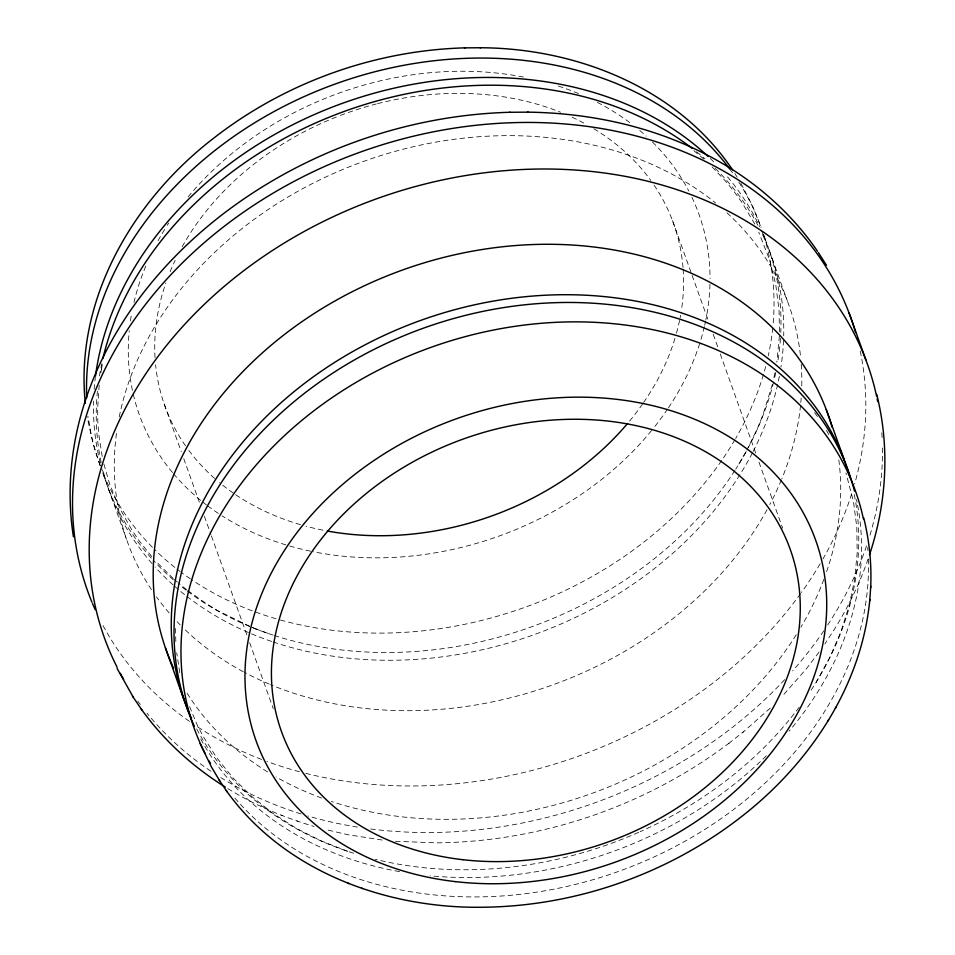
<?xml version="1.0" encoding="UTF-8"?>
<svg xmlns="http://www.w3.org/2000/svg" width="955" height="955" viewBox="0 0 955 955"><rect width="100%" height="100%" fill="white"/><g stroke="black" fill="none" stroke-linecap="round" stroke-linejoin="round"><path stroke-width="0.72" stroke-dasharray="4.78 3.58" d="M779.447 331.648L779.041 310.124L775.723 284.423L769.563 259.748L758.724 232.125M779.387 336.029L776.833 362.22M99.165 385.092L97.637 408.274L97.816 421.394L98.747 434.394L102.507 458.209M100.872 372.844L101.481 368.857M774.923 372.844L773.574 379.159M101.421 369.179L103.068 361.205M772.32 384.471L763.081 414.53L757.816 427.601L746.846 450.115M868.059 558.926C860.097 582.586 849.031 605.124 836.162 626.492L824.822 643.968M745.521 452.682L738.394 464.954L738.848 464.178M816.644 681.428L816.179 682.204L829.943 657.136L840.866 631.78L849.162 605.709L854.606 579.47L857.184 552.957L856.814 527.375L853.495 501.673L845.939 472.94M819.068 652.122L806.008 669.264L782.814 695.55M770.255 708.109L742.859 732.342M395.454 841.271L436.471 842.847C541.091 841.833 644.983 806.318 728.617 743.527L729.071 743.169M728.617 743.527L743.348 731.948M382.179 840.042L347.513 834.634L325.106 829.406M227.851 788.615C254.627 805.208 283.933 817.456 314.076 826.445M346.629 850.953L347.477 851.251L320.808 840.758L296.169 828.224L273.082 813.469L252.084 796.768L233.116 778.038L216.821 757.876L203.081 736.245L197.136 724.797L188.469 703.99M255.534 628.808L269.68 633.989M281.14 815.164L282.179 815.546M296.921 820.966L297.912 821.336M255.964 628.951L251.01 626.862M249.673 626.301L218.385 610.985L206.435 603.763L187.657 590.476M186.559 589.653L178.43 583.004M693.819 150.615L703.859 159.139M174.288 579.53L177.391 582.132M173.201 578.515L155.534 561.027M712.108 166.874L726.039 181.641L734.3 191.848L741.916 202.424L754.987 224.401M151.726 556.586L139.203 540.888L131.909 530.12L119.471 507.845L109.658 484.078L103.808 463.784M814.615 412.62L818.841 418.505M734.837 173.488L737.176 177.164M740.925 183.36L752.301 205.421L761.075 227.529M826.469 430.371L829.967 436.638M763.546 234.453L766.531 242.773M769.312 250.532L787.362 300.968M672.475 220.533L691.587 273.918M692.089 275.315L708.694 321.68M713.218 334.322L718.244 348.36M720.261 353.983L755.966 453.721M758.986 462.148L782.623 528.163M164.141 403.87L181.247 451.631M183.754 458.651L199.356 502.199M204.382 516.249L210.924 534.502M211.425 535.91L247.13 635.648M249.649 642.667L273.285 708.682M100.239 465.861L92.898 443.239L86.989 416.165M102.722 472.785L105.695 481.105M108.476 488.865L126.538 539.3M179.779 672.63L176.699 652.754M175.827 641.521L175.481 628.438M856.468 499.537A351.273 278.311 -19.7 0 1 857.065 502.366M857.614 505.195A351.273 278.311 -19.7 0 1 789.14 731.124M766.34 755.787A351.273 278.311 -19.7 0 1 430.072 875.795M399.548 871.629A351.273 278.311 -19.7 0 1 199.404 736.508M867.677 547.597A351.273 278.311 -19.7 0 1 867.904 550.498M868.37 559.26A351.273 278.311 -19.7 0 1 625.477 868.871A351.273 278.311 -19.7 0 1 234.882 798.058M691.898 197.267A297.232 235.491 -19.7 0 1 710.031 278.645M709.959 284.256A297.232 235.491 -19.7 0 1 705.912 319.555M705.614 320.976A297.232 235.491 -19.7 0 1 704.695 325.213M704.36 326.634A297.232 235.491 -19.7 0 1 700.564 340.744M699.681 343.549A297.232 235.491 -19.7 0 1 668.404 407.857M667.617 409.015A297.232 235.491 -19.7 0 1 654.271 427.219M651.585 430.55A297.232 235.491 -19.7 0 1 313.359 551.751M310.566 551.178A297.232 235.491 -19.7 0 1 288.637 545.699M285.951 544.899A297.232 235.491 -19.7 0 1 222.038 515.819M218.337 513.396A297.232 235.491 -19.7 0 1 207.593 505.792M206.435 504.909A297.232 235.491 -19.7 0 1 203.009 502.235M200.765 500.432A297.232 235.491 -19.7 0 1 173.392 473.585M172.497 472.51A297.232 235.491 -19.7 0 1 133.008 393.03M132.411 390.344A297.232 235.491 -19.7 0 1 129.247 330.752M130.453 320.856A297.232 235.491 -19.7 0 1 131.599 313.777M133.951 302.46A297.232 235.491 -19.7 0 1 146.211 265.06M158.041 240.732A297.232 235.491 -19.7 0 1 166.492 226.49M167.244 225.32A297.232 235.491 -19.7 0 1 168.76 222.981M188.087 196.885A297.232 235.491 -19.7 0 1 525.656 77.474M558.341 86.069A297.232 235.491 -19.7 0 1 578.981 93.769M597.329 102.352A297.232 235.491 -19.7 0 1 630.718 123.302M639.778 130.501A297.232 235.491 -19.7 0 1 646.26 136.171M652.468 142.044A297.232 235.491 -19.7 0 1 688.841 191.107M763.809 235.61A351.273 278.311 -19.7 0 1 773.037 324.951M772.762 327.768A351.273 278.311 -19.7 0 1 768.25 355.857M765.671 366.541A351.273 278.311 -19.7 0 1 763.833 373.214M763.439 374.539A351.273 278.311 -19.7 0 1 735.66 438.464M734.92 439.73A351.273 278.311 -19.7 0 1 722.386 459.462M721.622 460.585A351.273 278.311 -19.7 0 1 278.621 619.509M276.019 618.756A351.273 278.311 -19.7 0 1 191.489 579.625M190.343 578.849A351.273 278.311 -19.7 0 1 181.343 572.427M180.244 571.603A351.273 278.311 -19.7 0 1 176.973 569.096M174.825 567.401A351.273 278.311 -19.7 0 1 154.543 549.435M152.442 547.334A351.273 278.311 -19.7 0 1 103.343 473.811M100.203 465.765A351.273 278.311 -19.7 0 1 88.302 416.786M729.727 168.975A351.273 278.311 -19.7 0 1 733.154 173.715M738.836 182.166A351.273 278.311 -19.7 0 1 761.075 227.421M761.589 230.788A351.273 278.311 -19.7 0 1 780.772 332.495M780.45 338.416A351.273 278.311 -19.7 0 1 777.525 363.21M775.758 372.581A351.273 278.311 -19.7 0 1 773.956 380.603M773.634 381.94A351.273 278.311 -19.7 0 1 748.266 447.668M746.201 451.512A351.273 278.311 -19.7 0 1 735.732 469.18M734.932 470.421A351.273 278.311 -19.7 0 1 274.443 635.553M273.035 635.087A351.273 278.311 -19.7 0 1 251.022 627.005M249.673 626.456A351.273 278.311 -19.7 0 1 187.192 591.002M186.094 590.166A351.273 278.311 -19.7 0 1 181.772 586.8M173.38 579.84A351.273 278.311 -19.7 0 1 153.242 560.275M151.248 558.078A351.273 278.311 -19.7 0 1 101.827 468.738M100.335 463.163A351.273 278.311 -19.7 0 1 93.542 401.148M94.139 389.318A351.273 278.311 -19.7 0 1 95.333 377.452M710.257 158.518A351.273 278.311 -19.7 0 1 715.57 163.759M727.543 176.89A351.273 278.311 -19.7 0 1 759.774 226.86M762.556 234.62A351.273 278.311 -19.7 0 1 783.697 335.838M783.542 340.255A351.273 278.311 -19.7 0 1 780.951 366.959M779.34 376.318A351.273 278.311 -19.7 0 1 777.967 383.015M777.668 384.352A351.273 278.311 -19.7 0 1 753.065 451.584M752.397 452.861A351.273 278.311 -19.7 0 1 273.011 641.927M271.614 641.45A351.273 278.311 -19.7 0 1 249.78 633.093M248.455 632.52A351.273 278.311 -19.7 0 1 186.703 596.254M184.542 594.559A351.273 278.311 -19.7 0 1 174.12 585.809M173.106 584.914A351.273 278.311 -19.7 0 1 155.02 566.936M152.072 563.629A351.273 278.311 -19.7 0 1 102.77 469.526M101.158 462.495A351.273 278.311 -19.7 0 1 97.446 391.144M99.463 375.84A351.273 278.311 -19.7 0 1 101.731 363.807M696.505 151.773A351.273 278.311 -19.7 0 1 704.85 158.769M715.188 168.355A351.273 278.311 -19.7 0 1 758.043 225.583M726.946 212.822A351.273 278.311 -19.7 0 1 800.744 358.471M801.233 364.285A351.273 278.311 -19.7 0 1 801.746 386.262M801.185 398.092A351.273 278.311 -19.7 0 1 800.815 402.544M800.541 405.362A351.273 278.311 -19.7 0 1 781.906 478.598M781.369 479.911A351.273 278.311 -19.7 0 1 769.79 504.586M767.032 509.707A351.273 278.311 -19.7 0 1 270.516 684.651M269.179 684.09A351.273 278.311 -19.7 0 1 244.552 672.404M243.298 671.735A351.273 278.311 -19.7 0 1 184.255 628.915M180.22 624.928A351.273 278.311 -19.7 0 1 177.117 621.717M169.166 612.955A351.273 278.311 -19.7 0 1 156.441 596.827M151.463 589.629A351.273 278.311 -19.7 0 1 116.701 431.636M119.232 416.917A351.273 278.311 -19.7 0 1 364.046 161.228A351.273 278.311 -19.7 0 1 715.629 203.069M860.216 351.022A405.314 321.131 -19.7 0 1 854.641 483.994M851.705 493.771A405.314 321.131 -19.7 0 1 822.947 558.95M820.118 563.82A405.314 321.131 -19.7 0 1 801.424 592.458M800.577 593.628A405.314 321.131 -19.7 0 1 305.051 773.192M299.476 771.736A405.314 321.131 -19.7 0 1 266.887 761.433M261.61 759.452A405.314 321.131 -19.7 0 1 195.465 725.478M189.46 721.383A405.314 321.131 -19.7 0 1 101.731 623.126M881.811 432.818A405.314 321.131 -19.7 0 1 882.205 439.694M882.456 447.99A405.314 321.131 -19.7 0 1 869.241 537.534M866.543 545.89A405.314 321.131 -19.7 0 1 827.03 626.026M823.843 630.766A405.314 321.131 -19.7 0 1 792.65 670.888M784.7 679.638A405.314 321.131 -19.7 0 1 370.636 828.976M357.457 827.078A405.314 321.131 -19.7 0 1 307.844 815.976M301.004 813.911A405.314 321.131 -19.7 0 1 220.76 777.573M210.924 771.222A405.314 321.131 -19.7 0 1 147.046 713.218M140.266 704.48A405.314 321.131 -19.7 0 1 137.818 701.137M838.824 459.88A351.273 278.311 -19.7 0 1 826.278 572.714M823.89 579.327A351.273 278.311 -19.7 0 1 800.863 627.22M796.255 634.753A351.273 278.311 -19.7 0 1 331.361 801.448M321.632 798.058A351.273 278.311 -19.7 0 1 276.007 776.928M267.543 771.903A351.273 278.311 -19.7 0 1 186.452 692.148M854.283 494.606A351.273 278.311 -19.7 0 1 810.294 691.408M799.192 707.189A351.273 278.311 -19.7 0 1 640.089 831.698M638.728 832.306A351.273 278.311 -19.7 0 1 375.208 859.297M353.648 853.257A351.273 278.311 -19.7 0 1 195.954 727.471M654.056 185.103A270.205 214.087 -19.7 0 1 683.028 267.806M683.135 269.238A270.205 214.087 -19.7 0 1 681.428 310.1M680.569 315.245A270.205 214.087 -19.7 0 1 680.091 317.812M679.578 320.391A270.205 214.087 -19.7 0 1 676.462 333.235M674.982 338.357A270.205 214.087 -19.7 0 1 643.419 402.795M642.596 403.965A270.205 214.087 -19.7 0 1 628.486 422.385M322.981 530.192A270.205 214.087 -19.7 0 1 306.03 526.229M300.503 524.677A270.205 214.087 -19.7 0 1 234.381 493.831M233.283 493.067A270.205 214.087 -19.7 0 1 219.602 482.693M214.636 478.443A270.205 214.087 -19.7 0 1 188.851 450.45M185.485 445.77A270.205 214.087 -19.7 0 1 155.605 364.87M155.032 357.683A270.205 214.087 -19.7 0 1 165.824 283.074M170.145 271.662A270.205 214.087 -19.7 0 1 175.147 260.357M182.154 246.76A270.205 214.087 -19.7 0 1 339.049 115.949M340.362 115.448A270.205 214.087 -19.7 0 1 376.258 103.976M377.607 103.629A270.205 214.087 -19.7 0 1 560.573 112.248M572.069 117.202A270.205 214.087 -19.7 0 1 584.353 123.35M593.783 128.722A270.205 214.087 -19.7 0 1 650.749 180.376"/><path stroke-width="1.43" d="M870.662 587.671C871.784 564.274 869.36 540.745 863.774 518.004M226.24 790.537C283.528 871.139 385.725 908.575 482.096 907.25L482.717 907.238C578.432 906.307 673.49 872.046 747.753 811.654L748.254 811.261C812.586 758.891 861.971 683.386 869.826 599.501M869.73 600.934L870.757 586.215M869.492 554.783C886.694 503.369 889.965 447.083 876.726 394.367M835.386 708.24L835.947 707.285M828.104 720.774L828.642 719.855M465.049 47.857L464.452 47.869C374.002 50.508 284.65 82.703 213.347 138.439L212.87 138.809C133.008 200.443 74.562 299.882 85.317 403.225M510.077 112.284L509.493 112.284C404.92 115.328 301.625 152.561 219.196 216.976L218.719 217.358C177.499 249.84 141.555 289.353 115.089 334.787L114.54 335.718C100.932 359.331 89.913 384.435 82.225 410.59C70.252 451.393 66.826 494.797 73.428 536.853M480.079 47.762L480.735 47.75C576.689 48.227 677.68 87.991 732.509 169.823M527.542 112.153L528.199 112.153C574.707 112.809 621.251 120.497 665.014 136.458L666.017 136.828C691.611 146.306 716.166 158.578 738.836 173.786C769.515 194.474 796.613 220.617 817.48 251.237M464.452 47.869L480.735 47.75M509.493 112.284L528.199 112.153M348.062 883.244L349.088 883.614M361.73 888.257L362.721 888.616M225.344 787.099C192.54 766.674 163.412 740.113 140.946 708.622M200.132 743.599L211.425 766.961L219.817 781.023M117.047 668.357L133.39 697.437M218.91 779.698L227.147 791.85M132.482 696.111L141.841 709.935M818.387 252.562L826.469 265.275M849.138 313.204L865.815 359.76M826.266 409.6L844.316 460.024M165.43 647.92L183.491 698.356M627.542 423.507A270.205 214.087 -19.7 0 1 327.29 531.016M205.015 753.34A351.273 278.311 -19.7 0 1 431.66 347.107A351.273 278.311 -19.7 0 1 863.416 518.935M210.518 763.511A351.273 278.311 -19.7 0 1 209.097 760.992M190.308 716.895A351.273 278.311 -19.7 0 1 430.717 325.619A351.273 278.311 -19.7 0 1 854.486 491.109M194.307 726.158A351.273 278.311 -19.7 0 1 190.857 718.232M86.714 397.913A351.273 278.311 -19.7 0 1 337.199 83.3A351.273 278.311 -19.7 0 1 729.727 168.975M117.143 667.259A405.314 321.131 -19.7 0 1 378.085 198.258A405.314 321.131 -19.7 0 1 876.595 396.241M877.156 398.904A405.314 321.131 -19.7 0 1 877.693 401.577M123.661 679.256A405.314 321.131 -19.7 0 1 122.312 676.88M121.643 675.686A405.314 321.131 -19.7 0 1 120.318 673.299M91.943 602.175A405.314 321.131 -19.7 0 1 363.031 151.129A405.314 321.131 -19.7 0 1 855.596 332.531M95.178 609.66A405.314 321.131 -19.7 0 1 92.468 603.429M173.476 667.963A351.273 278.311 -19.7 0 1 400.467 270.754A351.273 278.311 -19.7 0 1 832.139 427.351M191.537 718.399A351.273 278.311 -19.7 0 1 418.517 321.19A351.273 278.311 -19.7 0 1 850.201 477.787M95.5 376.115A351.273 278.311 -19.7 0 1 343.203 103.033A351.273 278.311 -19.7 0 1 708.085 156.453M102.925 358.459A351.273 278.311 -19.7 0 1 346.761 110.517A351.273 278.311 -19.7 0 1 692.208 148.383M455.69 881.656A297.232 235.491 -19.7 0 0 818.077 547.406A297.232 235.491 -19.7 0 0 333.773 492.291A297.232 235.491 -19.7 0 0 455.69 881.656M462.972 859.715A270.205 214.087 -19.7 0 0 792.411 555.846A270.205 214.087 -19.7 0 0 352.144 505.744A270.205 214.087 -19.7 0 0 462.972 859.715"/></g></svg>
